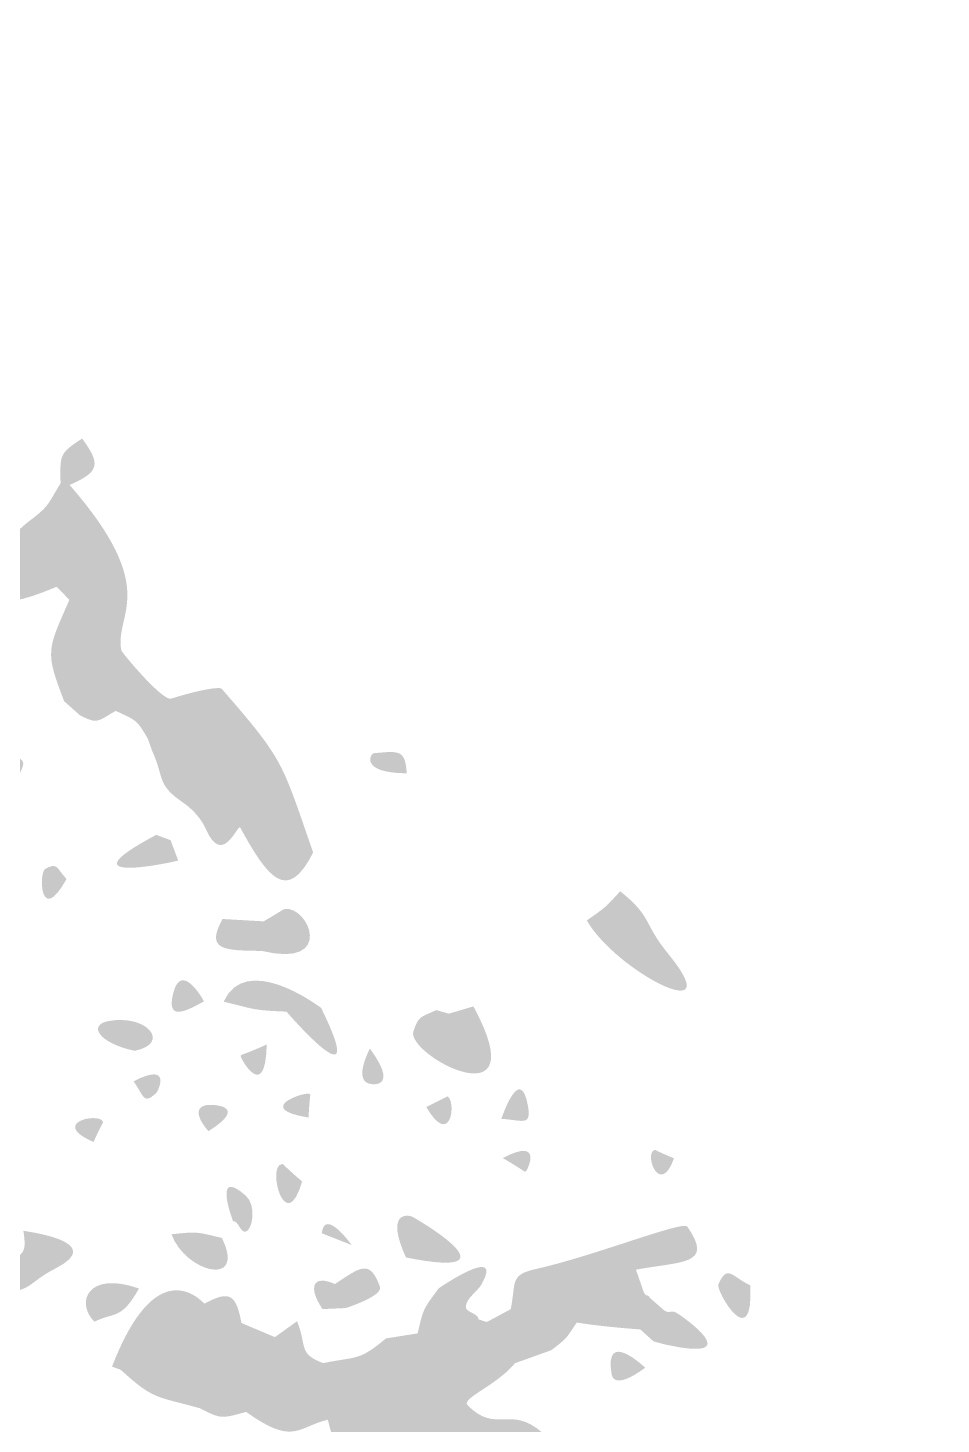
# Model space of a CAD drawing. Header units: millimetres. Extents: x 554 to 734, y 0 to 123.
# Drawn here: x 596.22 to 607.53, y 62.67 to 79.96 of the extents above; entities that cross this region are included whole.
import ezdxf

# ---------------------------------------------------------------- set-up
doc = ezdxf.new("R2010")
doc.units = ezdxf.units.MM

msp = doc.modelspace()

# ---------------------------------------------------------------- hatches: boundary and pattern name
at = {"true_color": 0x010101, "transparency": 33554685}
h = msp.add_hatch(color=18, dxfattribs=at)
edge = h.paths.add_edge_path(flags=0)
edge.add_spline(control_points=[(615.885, 92.502), (615.024, 91.86), (616.041, 91.831), (616.192, 91.382), (616.248, 91.216), (616.119, 90.971), (616.987, 90.865), (617.027, 90.863), (617.016, 90.849), (617.055, 90.847), (617.168, 90.84), (617.034, 90.88), (616.975, 90.975), (616.784, 91.269), (616.555, 91.058), (616.465, 91.396), (616.368, 91.763), (616.305, 91.724), (615.984, 91.936), (615.653, 92.154), (615.979, 92.35), (615.994, 92.37), (616.664, 91.716), (618.999, 89.743), (617.635, 87.261), (617.185, 86.444), (616.92, 87.722), (616.709, 87.522), (616.641, 87.458), (617.304, 85.805), (616.594, 86.938), (615.95, 87.966), (616.446, 86.673), (616.457, 86.65), (617.617, 84.086), (618.138, 84.322), (618.351, 84.419), (619.161, 84.787), (619.012, 84.97), (619.08, 85.001), (619.326, 85.113), (619.181, 84.606), (619.334, 84.36), (619.638, 83.87), (619.378, 83.84), (619.32, 83.274), (619.262, 82.709), (619.533, 82.74), (619.506, 82.169), (619.503, 82.11), (619.625, 81.736), (619.508, 81.694), (619.426, 81.665), (618.657, 82.567), (618.94, 81.919), (618.98, 81.829), (619.308, 81.347), (619.407, 81.138), (620.181, 79.494), (620.115, 79.42), (620.012, 79.305), (619.74, 79.001), (618.598, 78.932), (618.855, 78.712), (618.866, 78.703), (620.083, 78.809), (619.407, 78.401), (618.557, 77.888), (618.436, 77.913), (618.512, 77.771), (618.677, 77.463), (619.678, 78.838), (619.957, 77.431), (620.102, 76.702), (619.858, 75.811), (620.106, 75.999), (620.466, 76.273), (620.111, 78.504), (620.224, 78.772), (620.29, 78.929), (620.497, 79.298), (622.203, 77.986), (623.834, 76.731), (624.993, 74.849), (624.493, 73.457), (623.982, 72.037), (622.617, 71.024), (622.48, 71.159), (622.12, 71.516), (623.125, 72.974), (622.814, 73.092), (622.592, 73.176), (622.015, 70.852), (621.673, 71.604), (621.003, 73.077), (620.783, 73.081), (620.762, 72.952), (620.725, 72.734), (621.544, 71.605), (620.944, 71.272), (620.501, 71.026), (621.559, 70.865), (621.185, 70.424), (621.053, 70.27), (620.048, 69.587), (619.769, 69.973), (619.731, 70.026), (619.44, 70.504), (619.412, 70.55), (619.457, 70.675), (619.914, 71.873), (619.012, 71.38), (619.012, 71.38), (618.909, 71.307), (618.909, 71.307), (618.414, 71.583), (618.229, 71.365), (618.111, 71.763), (617.962, 72.267), (617.87, 72.209), (617.588, 72.528), (617.054, 73.132), (618.806, 71.929), (618.608, 72.523), (618.533, 72.747), (617.816, 74.046), (618.783, 73.402), (619.76, 72.753), (618.517, 74.555), (617.742, 74.521), (617.189, 74.496), (617.1, 74.078), (616.641, 73.957), (616.113, 73.819), (616.137, 73.771), (615.789, 73.545), (615.391, 73.286), (615.944, 73.974), (615.775, 74.286), (615.63, 74.553), (615.485, 74.552), (615.61, 74.809), (615.821, 75.241), (615.244, 75.66), (615.179, 75.707), (614.596, 76.131), (615.314, 75.942), (615.374, 75.937), (616.167, 75.872), (616.274, 76.352), (615.687, 76.805), (614.996, 77.339), (612.807, 78.544), (610.714, 78.475), (610.653, 78.473), (609.986, 78.451), (609.963, 78.532), (609.893, 78.785), (610.377, 78.533), (610.934, 78.902), (610.949, 78.93), (610.949, 78.927), (611.048, 79.051), (614.101, 78.827), (615.996, 77.696), (616.092, 77.952), (616.236, 78.335), (614.364, 81.255), (614.947, 81.264), (615.503, 81.273), (619.926, 78.953), (618.804, 81.559), (618.596, 82.042), (618.228, 82.087), (618.09, 82.046), (617.971, 82.01), (617.856, 81.964), (617.739, 81.926), (617.4, 81.814), (617.382, 82.024), (616.897, 81.903), (616.326, 81.762), (617.212, 82.222), (617.001, 82.77), (616.966, 82.859), (616.756, 83.199), (616.908, 83.244), (617.42, 83.395), (617.605, 83.501), (617.299, 83.934), (616.522, 85.035), (615.674, 83.913), (615.591, 83.803), (615.538, 83.733), (615.18, 83.167), (615.074, 83.458), (614.755, 84.337), (614.893, 84.993), (613.764, 84.538), (612.821, 84.158), (613.114, 85.615), (612.594, 85.275), (612.441, 85.174), (612.338, 84.934), (611.9, 84.965), (610.525, 85.062), (610.546, 84.605), (610.047, 84.74), (609.599, 84.862), (611.177, 85.518), (609.844, 86.453), (609.122, 86.958), (610.128, 86.671), (610.445, 86.856), (611.408, 87.419), (610.071, 89.274), (610.072, 89.277), (610.109, 89.477), (611.024, 88.785), (611.649, 89.021), (612.015, 89.16), (611.684, 89.286), (610.943, 90.792), (610.921, 90.837), (610.534, 91.623), (610.507, 91.237), (610.497, 91.107), (611.183, 89.735), (610.811, 89.978), (610.402, 90.245), (609.976, 92.889), (608.626, 93.891), (605.251, 96.397), (603.734, 96.094), (603.207, 96.511), (602.591, 96.998), (605.02, 96.143), (604.949, 96.816), (604.921, 97.073), (605.046, 97.045), (605.283, 96.951), (607.952, 95.892), (608.002, 95.358), (608.362, 95.785), (608.449, 95.888), (608.529, 95.914), (611.397, 94.881), (611.439, 94.866), (612.388, 94.525), (611.819, 94.508), (611.752, 94.506), (610.856, 94.787), (611.002, 94.547), (611.177, 94.26), (612.432, 94.192), (612.879, 93.242), (612.904, 93.189), (613.234, 92.154), (613.498, 92.423), (613.699, 92.626), (613.186, 93.239), (613.682, 93.32), (614.682, 93.485), (614.644, 93.628), (615.05, 94.261), (615.256, 94.583), (615.28, 93.89), (615.281, 93.853), (615.302, 93.243), (615.769, 92.672), (615.885, 92.502)], knot_values=[0, 0, 0, 0, 1, 1, 1, 2, 2, 2, 3, 3, 3, 4, 4, 4, 5, 5, 5, 6, 6, 6, 7, 7, 7, 8, 8, 8, 9, 9, 9, 10, 10, 10, 11, 11, 11, 12, 12, 12, 13, 13, 13, 14, 14, 14, 15, 15, 15, 16, 16, 16, 17, 17, 17, 18, 18, 18, 19, 19, 19, 20, 20, 20, 21, 21, 21, 22, 22, 22, 23, 23, 23, 24, 24, 24, 25, 25, 25, 26, 26, 26, 27, 27, 27, 28, 28, 28, 29, 29, 29, 30, 30, 30, 31, 31, 31, 32, 32, 32, 33, 33, 33, 34, 34, 34, 35, 35, 35, 36, 36, 36, 37, 37, 37, 38, 38, 38, 39, 39, 39, 40, 40, 40, 41, 41, 41, 42, 42, 42, 43, 43, 43, 44, 44, 44, 45, 45, 45, 46, 46, 46, 47, 47, 47, 48, 48, 48, 49, 49, 49, 50, 50, 50, 51, 51, 51, 52, 52, 52, 53, 53, 53, 54, 54, 54, 55, 55, 55, 56, 56, 56, 57, 57, 57, 58, 58, 58, 59, 59, 59, 60, 60, 60, 61, 61, 61, 62, 62, 62, 63, 63, 63, 64, 64, 64, 65, 65, 65, 66, 66, 66, 67, 67, 67, 68, 68, 68, 69, 69, 69, 70, 70, 70, 71, 71, 71, 72, 72, 72, 73, 73, 73, 74, 74, 74, 75, 75, 75, 76, 76, 76, 77, 77, 77, 78, 78, 78, 79, 79, 79, 80, 80, 80, 81, 81, 81, 82, 82, 82, 83, 83, 83, 84, 84, 84, 85, 85, 85, 86, 86, 86, 87, 87, 87, 88, 88, 88, 89, 89, 89, 90, 90, 90, 90], degree=3, periodic=1)
edge = h.paths.add_edge_path(flags=0)
edge.add_spline(control_points=[(613.424, 92.16), (613.452, 91.937), (613.47, 91.826), (613.251, 91.887), (613.189, 91.904), (612.93, 92.732), (612.865, 92.158), (612.797, 91.556), (613.925, 91.29), (613.592, 92.159), (613.55, 92.27), (613.518, 92.209), (613.424, 92.16)], knot_values=[0, 0, 0, 0, 1, 1, 1, 2, 2, 2, 3, 3, 3, 4, 4, 4, 4], degree=3, periodic=1)
at = {"true_color": 0x080808, "transparency": 33554687}
h = msp.add_hatch(color=18, dxfattribs=at)
edge = h.paths.add_edge_path(flags=0)
edge.add_spline(control_points=[(596.894, 74.874), (597.129, 74.552), (597.108, 74.462), (596.739, 74.299), (596.739, 74.299), (596.626, 74.319), (596.626, 74.319), (596.625, 74.661), (596.595, 74.683), (596.894, 74.874)], knot_values=[0, 0, 0, 0, 1, 1, 1, 2, 2, 2, 3, 3, 3, 3], degree=3, periodic=1)
h = msp.add_hatch(color=18, dxfattribs=at)
edge = h.paths.add_edge_path(flags=0)
edge.add_spline(control_points=[(596.626, 74.319), (596.626, 74.319), (596.739, 74.299), (596.739, 74.299), (597.885, 72.985), (597.285, 72.702), (597.38, 72.251), (597.386, 72.223), (597.887, 71.62), (597.996, 71.654), (598.044, 71.669), (598.471, 71.802), (598.617, 71.782), (599.404, 70.879), (599.363, 70.874), (599.755, 69.748), (599.433, 69.112), (599.193, 69.435), (598.848, 70.063), (598.729, 70.905), (598.623, 70.982), (597.762, 71.004), (597.762, 71.004), (597.707, 71.158), (597.707, 71.158), (597.568, 71.393), (597.574, 71.378), (597.31, 71.502), (597.078, 71.971), (596.922, 71.691), (596.866, 71.448), (596.866, 71.448), (596.671, 71.621), (596.671, 71.621), (596.433, 72.241), (596.46, 72.25), (596.736, 72.876), (596.736, 72.876), (596.579, 73.039), (596.579, 73.039), (596.563, 73.108), (596.455, 73.572), (596.228, 73.844), (596.489, 74.041), (596.458, 74.045), (596.626, 74.319)], knot_values=[0, 0, 0, 0, 1, 1, 1, 2, 2, 2, 3, 3, 3, 4, 4, 4, 5, 5, 5, 6, 6, 6, 7, 7, 7, 8, 8, 8, 9, 9, 9, 10, 10, 10, 11, 11, 11, 12, 12, 12, 13, 13, 13, 14, 14, 14, 15, 15, 15, 15], degree=3, periodic=1)
h = msp.add_hatch(color=18, dxfattribs=at)
edge = h.paths.add_edge_path(flags=0)
edge.add_spline(control_points=[(596.228, 73.844), (596.455, 73.572), (596.563, 73.108), (596.579, 73.039), (595.695, 72.662), (595.687, 72.96), (595.695, 73.03), (595.744, 73.46), (596.167, 73.796), (596.228, 73.844)], knot_values=[0, 0, 0, 0, 1, 1, 1, 2, 2, 2, 3, 3, 3, 3], degree=3, periodic=1)
h = msp.add_hatch(color=18, dxfattribs=at)
edge = h.paths.add_edge_path(flags=0)
edge.add_spline(control_points=[(596.866, 71.448), (596.922, 71.691), (597.078, 71.971), (597.31, 71.502), (597.084, 71.375), (597.092, 71.331), (596.866, 71.448)], knot_values=[0, 0, 0, 0, 1, 1, 1, 2, 2, 2, 2], degree=3, periodic=1)
h = msp.add_hatch(color=18, dxfattribs=at)
edge = h.paths.add_edge_path(flags=0)
edge.add_spline(control_points=[(596.066, 70.584), (595.396, 70.585), (595.889, 71.044), (596.076, 70.943), (596.241, 70.855), (596.139, 70.822), (596.066, 70.584)], knot_values=[0, 0, 0, 0, 1, 1, 1, 2, 2, 2, 2], degree=3, periodic=1)
h = msp.add_hatch(color=18, dxfattribs=at)
edge = h.paths.add_edge_path(flags=0)
edge.add_spline(control_points=[(597.762, 71.004), (598.623, 70.982), (598.729, 70.905), (598.848, 70.063), (598.792, 70.039), (598.622, 69.598), (598.432, 70.029), (598.343, 70.23), (598.172, 70.347), (598.143, 70.367), (597.814, 70.593), (597.919, 70.655), (597.762, 71.004)], knot_values=[0, 0, 0, 0, 1, 1, 1, 2, 2, 2, 3, 3, 3, 4, 4, 4, 4], degree=3, periodic=1)
h = msp.add_hatch(color=18, dxfattribs=at)
edge = h.paths.add_edge_path(flags=0)
edge.add_spline(control_points=[(600.914, 70.729), (600.326, 70.733), (600.466, 70.973), (600.504, 70.977), (600.828, 71.009), (600.896, 71.018), (600.914, 70.729)], knot_values=[0, 0, 0, 0, 1, 1, 1, 2, 2, 2, 2], degree=3, periodic=1)
h = msp.add_hatch(color=18, dxfattribs=at)
edge = h.paths.add_edge_path(flags=0)
edge.add_spline(control_points=[(597.812, 69.967), (597.812, 69.967), (597.989, 69.901), (597.989, 69.901), (597.989, 69.901), (598.083, 69.65), (598.083, 69.65), (598.053, 69.634), (596.588, 69.319), (597.812, 69.967)], knot_values=[0, 0, 0, 0, 1, 1, 1, 2, 2, 2, 3, 3, 3, 3], degree=3, periodic=1)
h = msp.add_hatch(color=18, dxfattribs=at)
edge = h.paths.add_edge_path(flags=0)
edge.add_spline(control_points=[(596.701, 69.42), (596.367, 68.823), (596.357, 69.502), (596.436, 69.545), (596.592, 69.631), (596.575, 69.554), (596.701, 69.42)], knot_values=[0, 0, 0, 0, 1, 1, 1, 2, 2, 2, 2], degree=3, periodic=1)
h = msp.add_hatch(color=18, dxfattribs=at)
edge = h.paths.add_edge_path(flags=0)
edge.add_spline(control_points=[(603.558, 69.268), (603.959, 68.95), (603.837, 68.879), (604.155, 68.491), (604.928, 67.548), (603.509, 68.273), (603.144, 68.907), (603.397, 69.084), (603.37, 69.067), (603.558, 69.268)], knot_values=[0, 0, 0, 0, 1, 1, 1, 2, 2, 2, 3, 3, 3, 3], degree=3, periodic=1)
h = msp.add_hatch(color=18, dxfattribs=at)
edge = h.paths.add_edge_path(flags=0)
edge.add_spline(control_points=[(599.142, 68.896), (599.4, 69.047), (599.377, 69.043), (599.4, 69.047), (599.691, 69.102), (600.042, 68.306), (599.117, 68.53), (599.117, 68.53), (599.142, 68.896), (599.142, 68.896)], knot_values=[0, 0, 0, 0, 1, 1, 1, 2, 2, 2, 3, 3, 3, 3], degree=3, periodic=1)
h = msp.add_hatch(color=18, dxfattribs=at)
edge = h.paths.add_edge_path(flags=0)
edge.add_spline(control_points=[(598.633, 68.925), (598.633, 68.925), (599.142, 68.896), (599.142, 68.896), (599.142, 68.896), (599.117, 68.53), (599.117, 68.53), (598.656, 68.536), (598.414, 68.534), (598.633, 68.925)], knot_values=[0, 0, 0, 0, 1, 1, 1, 2, 2, 2, 3, 3, 3, 3], degree=3, periodic=1)
h = msp.add_hatch(color=18, dxfattribs=at)
edge = h.paths.add_edge_path(flags=0)
edge.add_spline(control_points=[(598.646, 67.902), (598.92, 68.504), (599.775, 67.882), (599.853, 67.825), (599.819, 67.833), (599.826, 67.807), (599.425, 67.778), (599.025, 67.795), (599.045, 67.802), (598.646, 67.902)], knot_values=[0, 0, 0, 0, 1, 1, 1, 2, 2, 2, 3, 3, 3, 3], degree=3, periodic=1)
h = msp.add_hatch(color=18, dxfattribs=at)
edge = h.paths.add_edge_path(flags=0)
edge.add_spline(control_points=[(598.403, 67.906), (598.133, 67.753), (597.942, 67.68), (598.021, 68.004), (598.122, 68.409), (598.388, 67.933), (598.403, 67.906)], knot_values=[0, 0, 0, 0, 1, 1, 1, 2, 2, 2, 2], degree=3, periodic=1)
h = msp.add_hatch(color=18, dxfattribs=at)
edge = h.paths.add_edge_path(flags=0)
edge.add_spline(control_points=[(599.853, 67.825), (600.474, 66.566), (599.447, 67.752), (599.425, 67.778), (599.826, 67.807), (599.819, 67.833), (599.853, 67.825)], knot_values=[0, 0, 0, 0, 1, 1, 1, 2, 2, 2, 2], degree=3, periodic=1)
h = msp.add_hatch(color=18, dxfattribs=at)
edge = h.paths.add_edge_path(flags=0)
edge.add_spline(control_points=[(601.74, 67.843), (602.538, 66.372), (600.891, 67.244), (600.997, 67.538), (601.068, 67.734), (601.078, 67.701), (601.279, 67.797), (601.279, 67.797), (601.436, 67.753), (601.436, 67.753), (601.436, 67.753), (601.74, 67.843), (601.74, 67.843)], knot_values=[0, 0, 0, 0, 1, 1, 1, 2, 2, 2, 3, 3, 3, 4, 4, 4, 4], degree=3, periodic=1)
h = msp.add_hatch(color=18, dxfattribs=at)
edge = h.paths.add_edge_path(flags=0)
edge.add_spline(control_points=[(597.544, 67.293), (597.104, 67.385), (596.96, 67.613), (597.219, 67.661), (597.696, 67.751), (598.001, 67.384), (597.544, 67.293)], knot_values=[0, 0, 0, 0, 1, 1, 1, 2, 2, 2, 2], degree=3, periodic=1)
h = msp.add_hatch(color=18, dxfattribs=at)
edge = h.paths.add_edge_path(flags=0)
edge.add_spline(control_points=[(599.18, 67.372), (599.165, 66.643), (598.857, 67.197), (598.858, 67.225), (598.858, 67.253), (598.858, 67.225), (599.18, 67.372)], knot_values=[0, 0, 0, 0, 1, 1, 1, 2, 2, 2, 2], degree=3, periodic=1)
h = msp.add_hatch(color=18, dxfattribs=at)
edge = h.paths.add_edge_path(flags=0)
edge.add_spline(control_points=[(600.458, 67.32), (600.798, 66.857), (600.521, 66.877), (600.485, 66.88), (600.238, 66.898), (600.442, 67.289), (600.458, 67.32)], knot_values=[0, 0, 0, 0, 1, 1, 1, 2, 2, 2, 2], degree=3, periodic=1)
h = msp.add_hatch(color=18, dxfattribs=at)
edge = h.paths.add_edge_path(flags=0)
edge.add_spline(control_points=[(597.53, 66.915), (598.015, 67.166), (597.833, 66.792), (597.814, 66.774), (597.651, 66.617), (597.659, 66.738), (597.53, 66.915)], knot_values=[0, 0, 0, 0, 1, 1, 1, 2, 2, 2, 2], degree=3, periodic=1)
h = msp.add_hatch(color=18, dxfattribs=at)
edge = h.paths.add_edge_path(flags=0)
edge.add_spline(control_points=[(602.086, 66.45), (602.096, 66.478), (602.319, 67.14), (602.415, 66.613), (602.463, 66.346), (602.338, 66.439), (602.086, 66.45)], knot_values=[0, 0, 0, 0, 1, 1, 1, 2, 2, 2, 2], degree=3, periodic=1)
h = msp.add_hatch(color=18, dxfattribs=at)
edge = h.paths.add_edge_path(flags=0)
edge.add_spline(control_points=[(599.698, 66.467), (599.005, 66.576), (599.661, 66.793), (599.711, 66.759), (599.73, 66.745), (599.711, 66.759), (599.698, 66.467)], knot_values=[0, 0, 0, 0, 1, 1, 1, 2, 2, 2, 2], degree=3, periodic=1)
h = msp.add_hatch(color=18, dxfattribs=at)
edge = h.paths.add_edge_path(flags=0)
edge.add_spline(control_points=[(601.156, 66.597), (601.156, 66.597), (601.419, 66.728), (601.419, 66.728), (601.532, 66.661), (601.46, 66.078), (601.156, 66.597)], knot_values=[0, 0, 0, 0, 1, 1, 1, 2, 2, 2, 2], degree=3, periodic=1)
h = msp.add_hatch(color=18, dxfattribs=at)
edge = h.paths.add_edge_path(flags=0)
edge.add_spline(control_points=[(598.458, 66.298), (598.441, 66.318), (598.199, 66.589), (598.449, 66.623), (598.475, 66.627), (598.989, 66.632), (598.458, 66.298)], knot_values=[0, 0, 0, 0, 1, 1, 1, 2, 2, 2, 2], degree=3, periodic=1)
h = msp.add_hatch(color=18, dxfattribs=at)
edge = h.paths.add_edge_path(flags=0)
edge.add_spline(control_points=[(597.035, 66.164), (596.483, 66.402), (597.096, 66.531), (597.149, 66.419), (597.159, 66.399), (597.149, 66.419), (597.035, 66.164)], knot_values=[0, 0, 0, 0, 1, 1, 1, 2, 2, 2, 2], degree=3, periodic=1)
h = msp.add_hatch(color=18, dxfattribs=at)
edge = h.paths.add_edge_path(flags=0)
edge.add_spline(control_points=[(602.103, 65.965), (602.612, 66.232), (602.411, 65.815), (602.389, 65.801), (602.367, 65.787), (602.389, 65.801), (602.103, 65.965)], knot_values=[0, 0, 0, 0, 1, 1, 1, 2, 2, 2, 2], degree=3, periodic=1)
h = msp.add_hatch(color=18, dxfattribs=at)
edge = h.paths.add_edge_path(flags=0)
edge.add_spline(control_points=[(604.224, 65.962), (604.056, 65.483), (603.852, 66.004), (603.978, 66.063), (603.997, 66.072), (603.978, 66.063), (604.224, 65.962)], knot_values=[0, 0, 0, 0, 1, 1, 1, 2, 2, 2, 2], degree=3, periodic=1)
h = msp.add_hatch(color=18, dxfattribs=at)
edge = h.paths.add_edge_path(flags=0)
edge.add_spline(control_points=[(598.763, 65.183), (598.753, 65.21), (598.507, 65.865), (598.922, 65.498), (599.06, 65.375), (599.001, 65.062), (598.915, 65.053), (598.849, 65.047), (598.83, 65.19), (598.763, 65.183)], knot_values=[0, 0, 0, 0, 1, 1, 1, 2, 2, 2, 3, 3, 3, 3], degree=3, periodic=1)
h = msp.add_hatch(color=18, dxfattribs=at)
edge = h.paths.add_edge_path(flags=0)
edge.add_spline(control_points=[(599.619, 65.675), (599.413, 64.974), (599.178, 65.867), (599.366, 65.89), (599.392, 65.893), (599.366, 65.89), (599.619, 65.675)], knot_values=[0, 0, 0, 0, 1, 1, 1, 2, 2, 2, 2], degree=3, periodic=1)
h = msp.add_hatch(color=18, dxfattribs=at)
edge = h.paths.add_edge_path(flags=0)
edge.add_spline(control_points=[(600.232, 64.888), (600.232, 64.888), (599.862, 65.034), (599.862, 65.034), (599.898, 65.347), (600.213, 64.914), (600.232, 64.888)], knot_values=[0, 0, 0, 0, 1, 1, 1, 2, 2, 2, 2], degree=3, periodic=1)
h = msp.add_hatch(color=18, dxfattribs=at)
edge = h.paths.add_edge_path(flags=0)
edge.add_spline(control_points=[(600.905, 64.734), (600.647, 65.297), (600.92, 65.269), (600.986, 65.237), (601.023, 65.22), (602.354, 64.446), (600.905, 64.734)], knot_values=[0, 0, 0, 0, 1, 1, 1, 2, 2, 2, 2], degree=3, periodic=1)
h = msp.add_hatch(color=18, dxfattribs=at)
edge = h.paths.add_edge_path(flags=0)
edge.add_spline(control_points=[(603.753, 64.583), (603.253, 64.374), (603.223, 64.405), (603.02, 63.929), (602.881, 63.724), (602.908, 63.741), (602.704, 63.586), (602.581, 63.725), (602.522, 63.626), (602.387, 63.778), (602.368, 63.8), (602.387, 63.778), (602.202, 64.094), (602.27, 64.433), (602.185, 64.519), (602.524, 64.594), (603.217, 64.747), (604.336, 65.193), (604.388, 65.118), (604.724, 64.636), (604.324, 64.69), (603.753, 64.583)], knot_values=[0, 0, 0, 0, 1, 1, 1, 2, 2, 2, 3, 3, 3, 4, 4, 4, 5, 5, 5, 6, 6, 6, 7, 7, 7, 7], degree=3, periodic=1)
h = msp.add_hatch(color=18, dxfattribs=at)
edge = h.paths.add_edge_path(flags=0)
edge.add_spline(control_points=[(596.166, 65.065), (596.194, 65.056), (597.222, 64.934), (596.562, 64.597), (596.229, 64.427), (596.289, 64.334), (595.932, 64.297), (595.878, 64.219), (595.734, 64.3), (595.789, 64.092), (595.804, 64.034), (595.859, 63.992), (595.874, 63.935), (595.578, 62.766), (595.271, 64.045), (595.317, 64.094), (595.588, 64.383), (595.447, 64.504), (595.813, 64.675), (596.15, 64.743), (596.217, 64.745), (596.166, 65.065)], knot_values=[0, 0, 0, 0, 1, 1, 1, 2, 2, 2, 3, 3, 3, 4, 4, 4, 5, 5, 5, 6, 6, 6, 7, 7, 7, 7], degree=3, periodic=1)
h = msp.add_hatch(color=18, dxfattribs=at)
edge = h.paths.add_edge_path(flags=0)
edge.add_spline(control_points=[(598, 65.021), (598.321, 65.055), (598.299, 65.055), (598.626, 64.975), (598.931, 64.352), (598.172, 64.55), (598, 65.021)], knot_values=[0, 0, 0, 0, 1, 1, 1, 2, 2, 2, 2], degree=3, periodic=1)
h = msp.add_hatch(color=18, dxfattribs=at)
edge = h.paths.add_edge_path(flags=0)
edge.add_spline(control_points=[(601.312, 64.354), (601.348, 64.378), (602.112, 64.896), (601.845, 64.409), (601.79, 64.308), (601.657, 64.241), (601.646, 64.127), (601.639, 64.053), (601.81, 64.042), (601.802, 63.968), (601.802, 63.968), (601.716, 63.812), (601.716, 63.812), (601.382, 63.565), (601.302, 63.448), (601.049, 63.794), (601.122, 64.106), (601.115, 64.089), (601.312, 64.354)], knot_values=[0, 0, 0, 0, 1, 1, 1, 2, 2, 2, 3, 3, 3, 4, 4, 4, 5, 5, 5, 6, 6, 6, 6], degree=3, periodic=1)
h = msp.add_hatch(color=18, dxfattribs=at)
edge = h.paths.add_edge_path(flags=0)
edge.add_spline(control_points=[(598.408, 64.162), (598.279, 63.953), (598.268, 63.986), (598.144, 63.78), (597.697, 63.615), (597.738, 63.604), (597.372, 63.343), (597.372, 63.343), (597.264, 63.383), (597.264, 63.383), (597.8, 64.775), (598.33, 64.24), (598.408, 64.162)], knot_values=[0, 0, 0, 0, 1, 1, 1, 2, 2, 2, 3, 3, 3, 4, 4, 4, 4], degree=3, periodic=1)
h = msp.add_hatch(color=18, dxfattribs=at)
edge = h.paths.add_edge_path(flags=0)
edge.add_spline(control_points=[(600.024, 64.405), (600.345, 64.616), (600.454, 64.718), (600.582, 64.374), (600.624, 64.26), (600.196, 64.12), (600.158, 64.108), (600.158, 64.108), (600.024, 64.405), (600.024, 64.405)], knot_values=[0, 0, 0, 0, 1, 1, 1, 2, 2, 2, 3, 3, 3, 3], degree=3, periodic=1)
h = msp.add_hatch(color=18, dxfattribs=at)
edge = h.paths.add_edge_path(flags=0)
edge.add_spline(control_points=[(605.169, 64.389), (605.212, 63.512), (604.739, 64.322), (604.774, 64.401), (604.885, 64.656), (604.94, 64.498), (605.169, 64.389)], knot_values=[0, 0, 0, 0, 1, 1, 1, 2, 2, 2, 2], degree=3, periodic=1)
h = msp.add_hatch(color=18, dxfattribs=at)
edge = h.paths.add_edge_path(flags=0)
edge.add_spline(control_points=[(597.598, 64.35), (597.377, 63.958), (597.302, 64.064), (597.045, 63.939), (596.806, 64.18), (596.966, 64.574), (597.598, 64.35)], knot_values=[0, 0, 0, 0, 1, 1, 1, 2, 2, 2, 2], degree=3, periodic=1)
h = msp.add_hatch(color=18, dxfattribs=at)
edge = h.paths.add_edge_path(flags=0)
edge.add_spline(control_points=[(600.024, 64.405), (600.024, 64.405), (600.158, 64.108), (600.158, 64.108), (600.158, 64.108), (599.871, 64.095), (599.871, 64.095), (599.689, 64.362), (599.748, 64.53), (600.024, 64.405)], knot_values=[0, 0, 0, 0, 1, 1, 1, 2, 2, 2, 3, 3, 3, 3], degree=3, periodic=1)
h = msp.add_hatch(color=18, dxfattribs=at)
edge = h.paths.add_edge_path(flags=0)
edge.add_spline(control_points=[(603.753, 64.583), (603.85, 64.305), (603.841, 64.327), (603.85, 64.305), (603.879, 64.239), (603.902, 64.286), (603.925, 64.234), (603.945, 64.002), (603.919, 64.022), (603.807, 63.843), (603.743, 63.848), (603.318, 63.878), (603.02, 63.929), (603.223, 64.405), (603.253, 64.374), (603.753, 64.583)], knot_values=[0, 0, 0, 0, 1, 1, 1, 2, 2, 2, 3, 3, 3, 4, 4, 4, 5, 5, 5, 5], degree=3, periodic=1)
h = msp.add_hatch(color=18, dxfattribs=at)
edge = h.paths.add_edge_path(flags=0)
edge.add_spline(control_points=[(598.408, 64.162), (598.723, 64.334), (598.801, 64.276), (598.867, 63.923), (598.637, 63.591), (598.682, 63.529), (598.283, 63.452), (598.283, 63.452), (598.144, 63.78), (598.144, 63.78), (598.268, 63.986), (598.279, 63.953), (598.408, 64.162)], knot_values=[0, 0, 0, 0, 1, 1, 1, 2, 2, 2, 3, 3, 3, 4, 4, 4, 4], degree=3, periodic=1)
h = msp.add_hatch(color=18, dxfattribs=at)
edge = h.paths.add_edge_path(flags=0)
edge.add_spline(control_points=[(603.925, 64.234), (604.104, 64.079), (604.088, 64.09), (604.104, 64.079), (604.174, 64.029), (604.187, 64.098), (604.267, 64.041), (604.267, 64.041), (604.126, 63.654), (604.126, 63.654), (604.126, 63.654), (603.971, 63.695), (603.971, 63.695), (603.971, 63.695), (603.807, 63.843), (603.807, 63.843), (603.919, 64.022), (603.945, 64.002), (603.925, 64.234)], knot_values=[0, 0, 0, 0, 1, 1, 1, 2, 2, 2, 3, 3, 3, 4, 4, 4, 5, 5, 5, 6, 6, 6, 6], degree=3, periodic=1)
h = msp.add_hatch(color=18, dxfattribs=at)
edge = h.paths.add_edge_path(flags=0)
edge.add_spline(control_points=[(601.802, 63.968), (601.802, 63.968), (601.906, 63.935), (601.906, 63.935), (601.906, 63.935), (602.255, 63.425), (602.255, 63.425), (602.025, 63.147), (601.585, 62.989), (601.667, 62.906), (602.021, 62.544), (602.19, 62.914), (602.593, 62.566), (602.593, 62.566), (602.531, 62.063), (602.531, 62.063), (602.531, 62.063), (602.192, 61.971), (602.192, 61.971), (602.192, 61.971), (601.89, 62.005), (601.89, 62.005), (600.643, 62.472), (600.145, 61.777), (599.937, 62.726), (599.747, 63.113), (599.516, 63.179), (599.88, 63.426), (600.297, 63.513), (600.314, 63.445), (600.657, 63.732), (601.349, 62.591), (602.007, 63.245), (601.716, 63.812), (601.716, 63.812), (601.802, 63.968), (601.802, 63.968)], knot_values=[0, 0, 0, 0, 1, 1, 1, 2, 2, 2, 3, 3, 3, 4, 4, 4, 5, 5, 5, 6, 6, 6, 7, 7, 7, 8, 8, 8, 9, 9, 9, 10, 10, 10, 11, 11, 11, 12, 12, 12, 12], degree=3, periodic=1)
h = msp.add_hatch(color=18, dxfattribs=at)
edge = h.paths.add_edge_path(flags=0)
edge.add_spline(control_points=[(602.202, 64.094), (602.387, 63.778), (602.368, 63.8), (602.387, 63.778), (602.522, 63.626), (602.581, 63.725), (602.704, 63.586), (602.704, 63.586), (602.255, 63.425), (602.255, 63.425), (602.255, 63.425), (601.906, 63.935), (601.906, 63.935), (601.906, 63.935), (602.202, 64.094), (602.202, 64.094)], knot_values=[0, 0, 0, 0, 1, 1, 1, 2, 2, 2, 3, 3, 3, 4, 4, 4, 5, 5, 5, 5], degree=3, periodic=1)
h = msp.add_hatch(color=18, dxfattribs=at)
edge = h.paths.add_edge_path(flags=0)
edge.add_spline(control_points=[(604.267, 64.041), (604.297, 64.027), (605.176, 63.424), (604.126, 63.654), (604.126, 63.654), (604.267, 64.041), (604.267, 64.041)], knot_values=[0, 0, 0, 0, 1, 1, 1, 2, 2, 2, 2], degree=3, periodic=1)
h = msp.add_hatch(color=18, dxfattribs=at)
edge = h.paths.add_edge_path(flags=0)
edge.add_spline(control_points=[(598.867, 63.923), (598.867, 63.923), (599.281, 63.748), (599.281, 63.748), (599.281, 63.748), (599.206, 63.517), (599.206, 63.517), (598.766, 63.264), (598.782, 63.287), (598.345, 63.003), (598.334, 63.241), (598.301, 63.218), (598.283, 63.452), (598.682, 63.529), (598.637, 63.591), (598.867, 63.923)], knot_values=[0, 0, 0, 0, 1, 1, 1, 2, 2, 2, 3, 3, 3, 4, 4, 4, 5, 5, 5, 5], degree=3, periodic=1)
h = msp.add_hatch(color=18, dxfattribs=at)
edge = h.paths.add_edge_path(flags=0)
edge.add_spline(control_points=[(599.556, 63.945), (599.681, 63.632), (599.567, 63.541), (599.88, 63.426), (599.516, 63.179), (599.747, 63.113), (599.937, 62.726), (599.556, 62.632), (599.513, 62.401), (598.925, 62.822), (599.056, 63.006), (599.271, 63.119), (599.403, 63.303), (599.489, 63.424), (599.423, 63.495), (599.412, 63.507), (599.327, 63.599), (599.29, 63.425), (599.206, 63.517), (599.206, 63.517), (599.281, 63.748), (599.281, 63.748), (599.281, 63.748), (599.556, 63.945), (599.556, 63.945)], knot_values=[0, 0, 0, 0, 1, 1, 1, 2, 2, 2, 3, 3, 3, 4, 4, 4, 5, 5, 5, 6, 6, 6, 7, 7, 7, 8, 8, 8, 8], degree=3, periodic=1)
h = msp.add_hatch(color=18, dxfattribs=at)
edge = h.paths.add_edge_path(flags=0)
edge.add_spline(control_points=[(600.657, 63.732), (600.657, 63.732), (601.049, 63.794), (601.049, 63.794), (601.302, 63.448), (601.382, 63.565), (601.716, 63.812), (602.007, 63.245), (601.349, 62.591), (600.657, 63.732)], knot_values=[0, 0, 0, 0, 1, 1, 1, 2, 2, 2, 3, 3, 3, 3], degree=3, periodic=1)
h = msp.add_hatch(color=18, dxfattribs=at)
edge = h.paths.add_edge_path(flags=0)
edge.add_spline(control_points=[(603.868, 63.369), (603.485, 63.088), (603.456, 63.261), (603.451, 63.294), (603.359, 63.847), (603.843, 63.392), (603.868, 63.369)], knot_values=[0, 0, 0, 0, 1, 1, 1, 2, 2, 2, 2], degree=3, periodic=1)
h = msp.add_hatch(color=18, dxfattribs=at)
edge = h.paths.add_edge_path(flags=0)
edge.add_spline(control_points=[(598.144, 63.78), (598.144, 63.78), (598.283, 63.452), (598.283, 63.452), (598.301, 63.218), (598.334, 63.241), (598.345, 63.003), (598.345, 63.003), (598.349, 62.868), (598.349, 62.868), (597.805, 63.021), (597.785, 62.967), (597.372, 63.343), (597.738, 63.604), (597.697, 63.615), (598.144, 63.78)], knot_values=[0, 0, 0, 0, 1, 1, 1, 2, 2, 2, 3, 3, 3, 4, 4, 4, 5, 5, 5, 5], degree=3, periodic=1)
h = msp.add_hatch(color=18, dxfattribs=at)
edge = h.paths.add_edge_path(flags=0)
edge.add_spline(control_points=[(599.206, 63.517), (599.29, 63.425), (599.327, 63.599), (599.412, 63.507), (599.423, 63.495), (599.489, 63.424), (599.403, 63.303), (599.271, 63.119), (599.056, 63.006), (598.925, 62.822), (598.623, 62.741), (598.623, 62.728), (598.349, 62.868), (598.349, 62.868), (598.345, 63.003), (598.345, 63.003), (598.782, 63.287), (598.766, 63.264), (599.206, 63.517)], knot_values=[0, 0, 0, 0, 1, 1, 1, 2, 2, 2, 3, 3, 3, 4, 4, 4, 5, 5, 5, 6, 6, 6, 6], degree=3, periodic=1)

doc.saveas('drawing.dxf')
